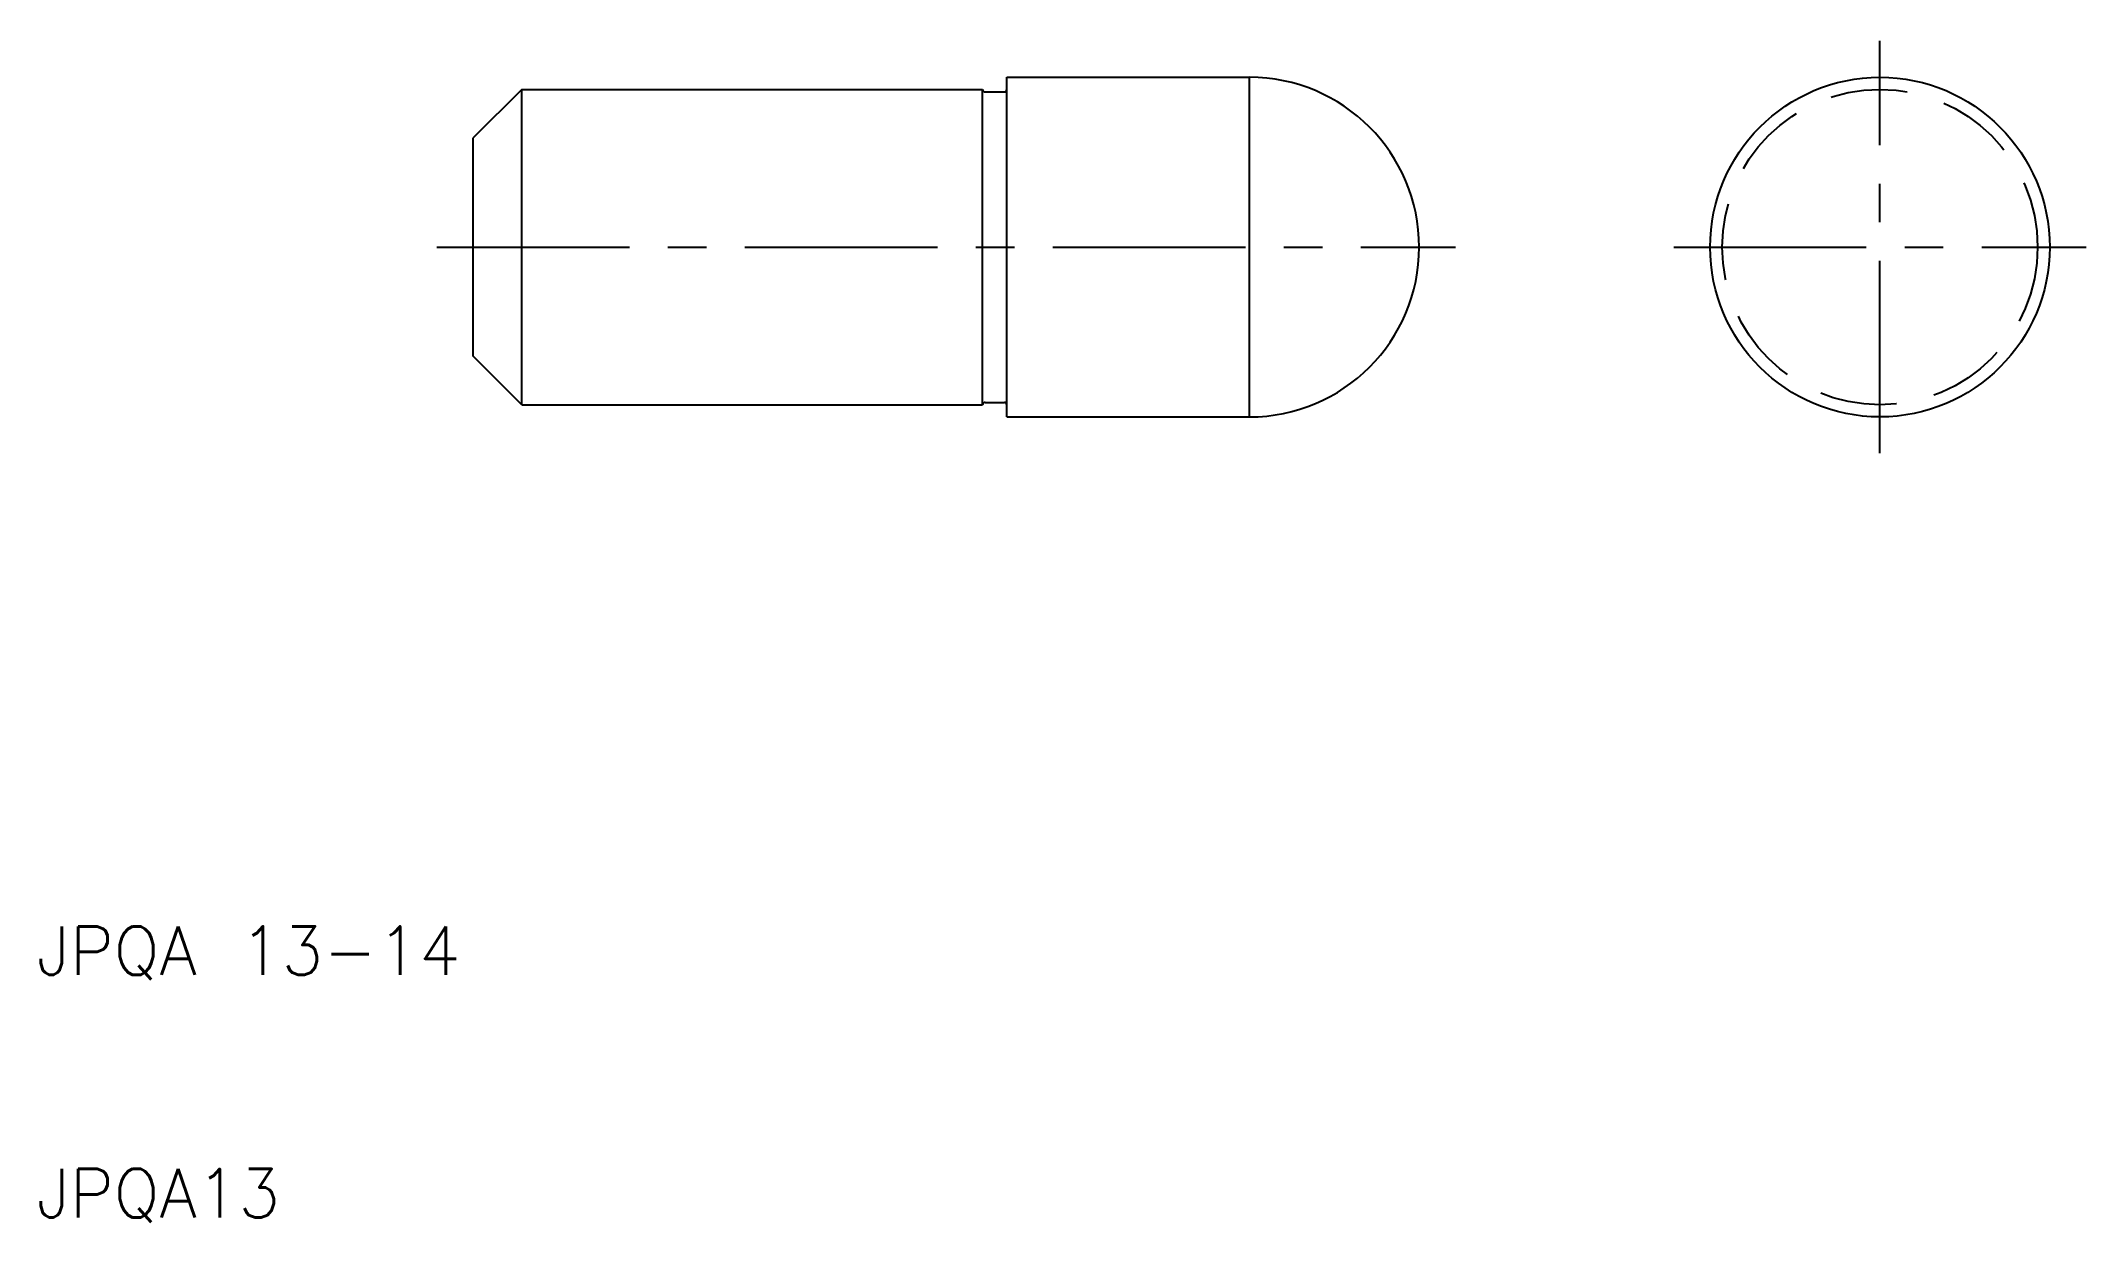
# Model space of a CAD drawing. Extents: x 10.2 to 94.5, y 9.8 to 58.5.
import ezdxf

# ---------------------------------------------------------------- set-up
doc = ezdxf.new("R2010")
doc.units = 0
doc.header["$LTSCALE"] = 0.25
doc.linetypes.add('CENTER', pattern=[50.8, 31.75, -6.35, 6.35, -6.35])
doc.linetypes.add('DASHED', pattern=[19.05, 12.7, -6.35])
doc.layers.get('0').update_dxf_attribs({"linetype": 'CONTINUOUS'})
doc.layers.add('CENTER', color=1, linetype='CENTER')
doc.styles.get("Standard").update_dxf_attribs({"font": 'txt.shx', "bigfont": 'extfont.shx'})

msp = doc.modelspace()

# ---------------------------------------------------------------- linework, layer by layer
for p, q in [((50, 57), (60, 57)), ((50, 56.5), (50, 57)), ((60, 43), (60, 57)), ((30, 56.5), (28, 54.5)), ((30, 43.5), (30, 56.5)), ((30, 43.5), (30, 56.5)), ((30, 56.5), (49, 56.5)), ((49, 43.5), (49, 56.5)), ((49.1, 56.4), (49.9, 56.4)), ((50, 43.5), (50, 56.5)), ((28, 45.5), (28, 54.5)), ((30, 43.5), (28, 45.5)), ((30, 43.5), (49, 43.5)), ((49.1, 43.6), (49.9, 43.6)), ((50, 43), (50, 43.5)), ((50, 43), (60, 43))]:
    msp.add_line(p, q)
msp.add_circle((86, 50), 7)
at = {"color": 3, "linetype": 'DASHED'}
msp.add_circle((86, 50), 6.5, dxfattribs=at)
for centre, radius, start, end in [((60, 50), 7, 270, 90), ((49.1, 56.5), 0.1, 180, 270), ((49.9, 56.5), 0.1, 270, 0), ((49.1, 43.5), 0.1, 90, 180), ((49.9, 43.5), 0.1, 0, 90)]:
    msp.add_arc(centre, radius, start, end)
at = {"layer": 'CENTER', "color": 1, "linetype": 'CENTER'}
for p, q in [((86, 41.5), (86, 58.5)), ((26.5, 50), (68.5, 50)), ((77.5, 50), (94.5, 50))]:
    msp.add_line(p, q, dxfattribs=at)

# ---------------------------------------------------------------- texts
for s, p in [('JPQA 13-14', (10, 20)), ('JPQA13', (10, 10))]:
    msp.add_text(s, height=2).set_placement(p)

doc.saveas('drawing.dxf')
